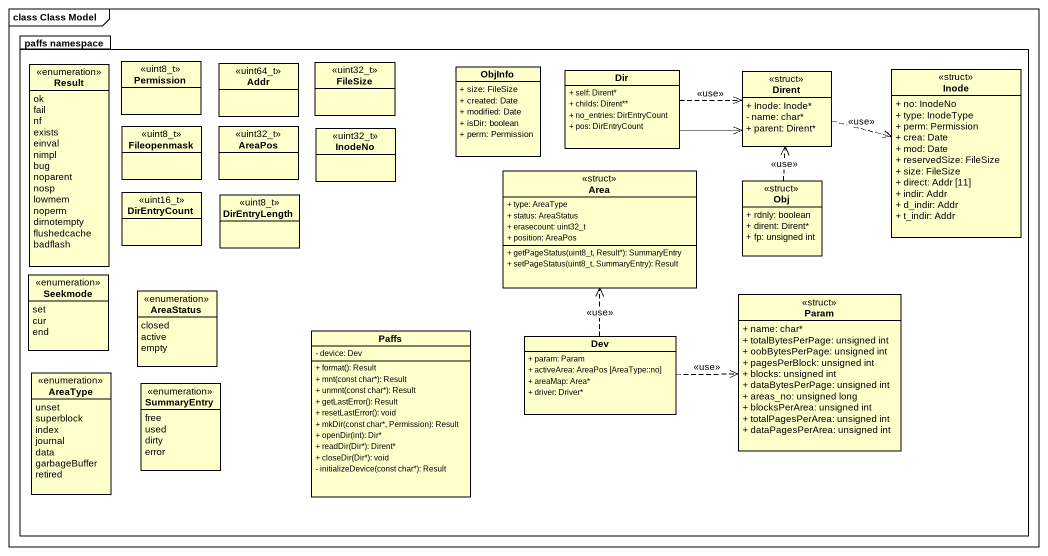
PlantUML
@startuml
mainframe class Class Model
hide circle
hide empty members
skinparam classAttributeIconSize 0
package "paffs namespace" as paffs_namespace {
  enum Result {
    ok
    fail
    nf
    exists
    einval
    nimpl
    bug
    noparent
    nosp
    lowmem
    noperm
    dirnotempty
    flushedcache
    badflash
  }
  class Permission <<uint8_t>>
  class Addr <<uint64_t>>
  class FileSize <<uint32_t>>
  class ObjInfo {
    + size: FileSize
    + created: Date
    + modified: Date
    + isDir: boolean
    + perm: Permission
  }
  class Dir {
    + self: Dirent*
    + childs: Dirent**
    + no_entries: DirEntryCount
    + pos: DirEntryCount
  }
  class Dirent <<struct>> {
    + Inode: Inode*
    - name: char*
    + parent: Dirent*
  }
  class Inode <<struct>> {
    + no: InodeNo
    + type: InodeType
    + perm: Permission
    + crea: Date
    + mod: Date
    + reservedSize: FileSize
    + size: FileSize
    + direct: Addr [11]
    + indir: Addr
    + d_indir: Addr
    + t_indir: Addr
  }
  class Fileopenmask <<uint8_t>>
  class AreaPos <<uint32_t>>
  class InodeNo <<uint32_t>>
  class DirEntryCount <<uint16_t>>
  class DirEntryLength <<uint8_t>>
  class Area <<struct>> {
    + type: AreaType
    + status: AreaStatus
    + erasecount: uint32_t
    + position: AreaPos
    + getPageStatus(uint8_t, Result*): SummaryEntry
    + setPageStatus(uint8_t, SummaryEntry): Result
  }
  class Obj <<struct>> {
    + rdnly: boolean
    + dirent: Dirent*
    + fp: unsigned int
  }
  enum Seekmode {
    set
    cur
    end
  }
  enum AreaStatus {
    closed
    active
    empty
  }
  class Param <<struct>> {
    + name: char*
    + totalBytesPerPage: unsigned int
    + oobBytesPerPage: unsigned int
    + pagesPerBlock: unsigned int
    + blocks: unsigned int
    + dataBytesPerPage: unsigned int
    + areas_no: unsigned long
    + blocksPerArea: unsigned int
    + totalPagesPerArea: unsigned int
    + dataPagesPerArea: unsigned int
  }
  class Paffs {
    - device: Dev
    + format(): Result
    + mnt(const char*): Result
    + unmnt(const char*): Result
    + getLastError(): Result
    + resetLastError(): void
    + mkDir(const char*, Permission): Result
    + openDir(int): Dir*
    + readDir(Dir*): Dirent*
    + closeDir(Dir*): void
    - initializeDevice(const char*): Result
  }
  class Dev {
    + param: Param
    + activeArea: AreaPos [AreaType::no]
    + areaMap: Area*
    + driver: Driver*
  }
  enum AreaType {
    unset
    superblock
    index
    journal
    data
    garbageBuffer
    retired
  }
  enum SummaryEntry {
    free
    used
    dirty
    error
  }
}
Dir .right.> Dirent : <<use>>
Dir -right-> Dirent
Dirent .right.> Inode : <<use>>
Obj .up.> Dirent : <<use>>
Dev .up.> Area : <<use>>
Dev .right.> Param : <<use>>
@enduml
